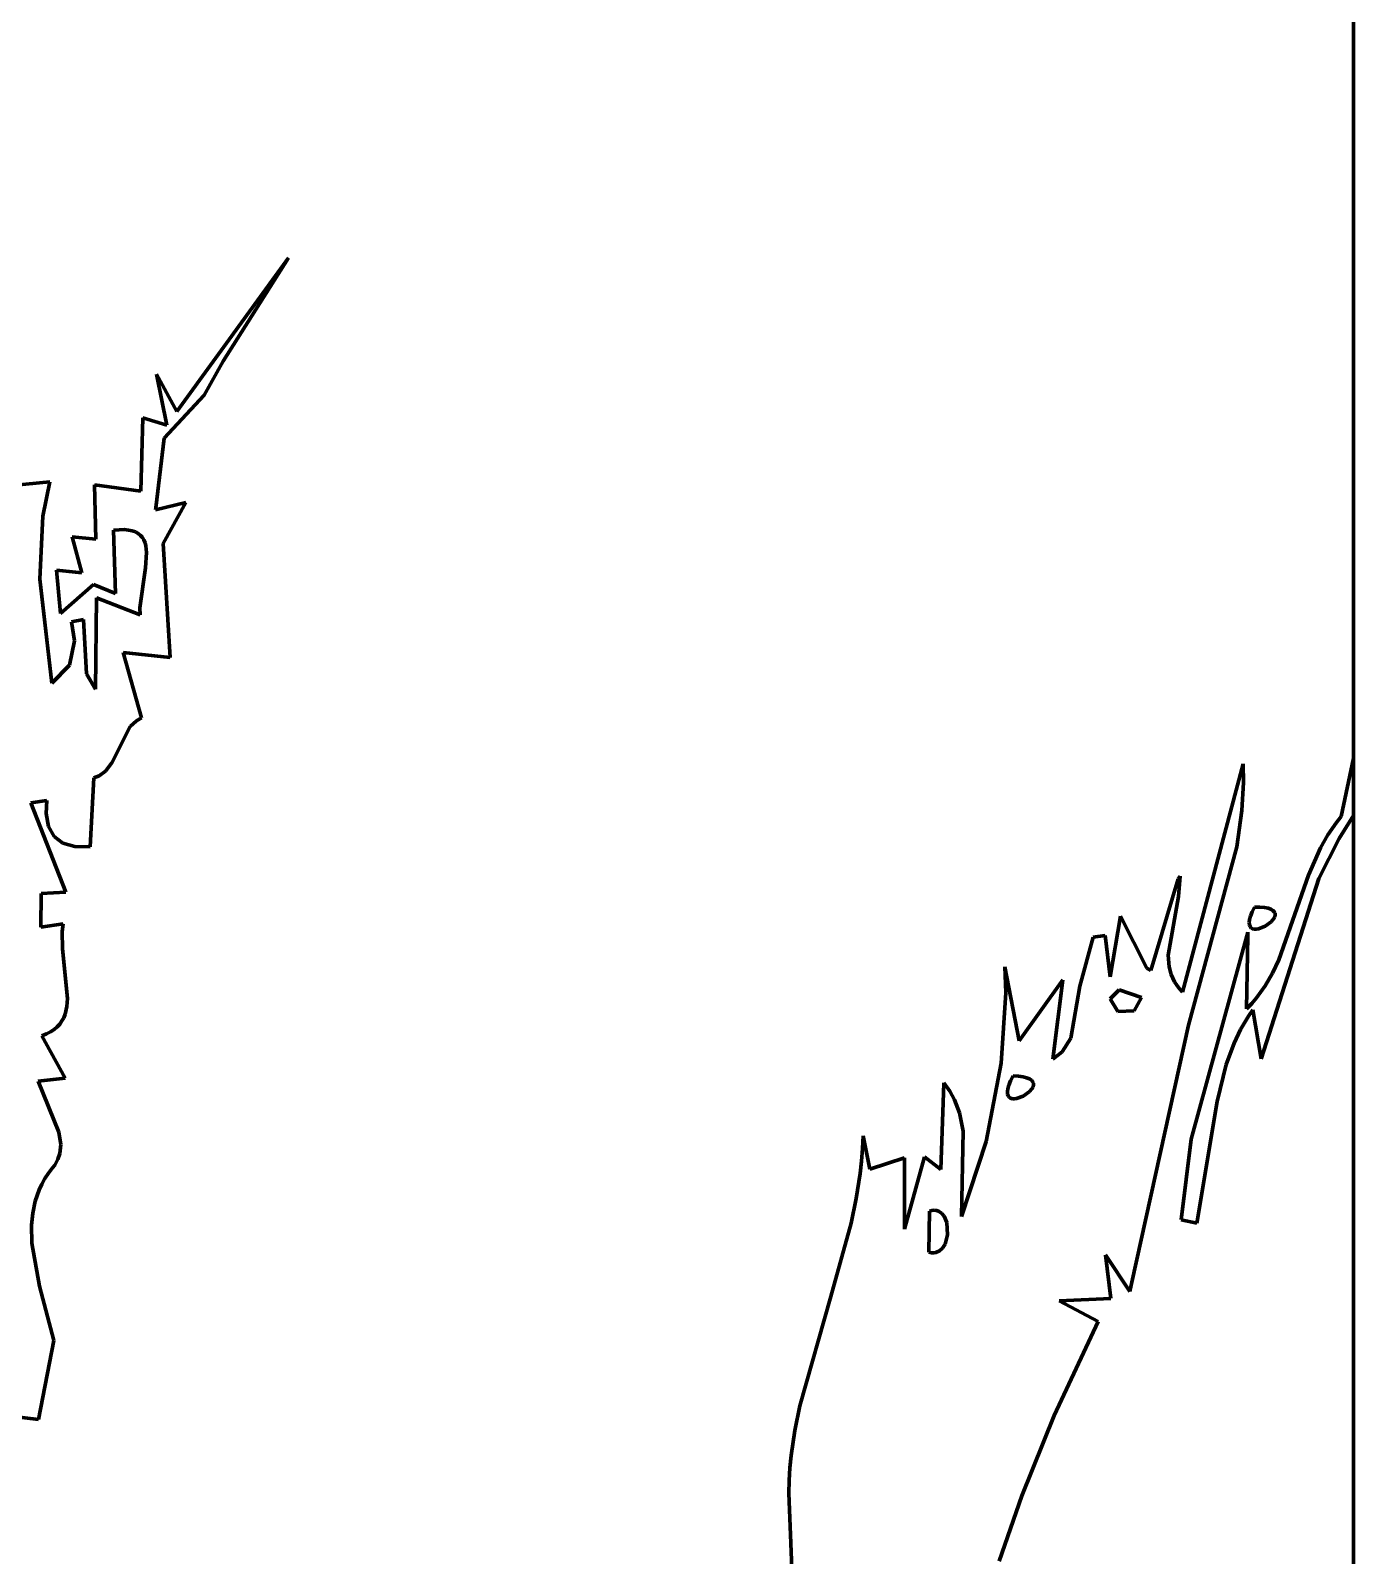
# Model space of a CAD drawing. Header units: millimetres. Extents: x 0 to 11, y 0 to 14.1.
# Drawn here: x 9.872 to 10.958, y 4.24 to 5.494 of the extents above; entities that cross this region are included whole.
import ezdxf

# ---------------------------------------------------------------- set-up
doc = ezdxf.new("R2010")
doc.units = ezdxf.units.MM
doc.layers.add('color#010101ff', color=7, linetype='CONTINUOUS', lineweight=100)
doc.layers.add('color#fefefeff', color=7, linetype='CONTINUOUS', lineweight=100)

msp = doc.modelspace()

# ---------------------------------------------------------------- linework, layer by layer
at = {"layer": 'color#010101ff'}
for p, q in [((9.9918, 5.1806), (10.0835, 5.3069)), ((10.0835, 5.3069), (10.0299, 5.222)), ((10.0299, 5.222), (10.0141, 5.1942)), ((9.9835, 5.1694), (9.9751, 5.2114)), ((9.9751, 5.2114), (9.9918, 5.1806)), ((10.0141, 5.1942), (9.9814, 5.1588)), ((9.9621, 5.1151), (9.9638, 5.1755)), ((9.9638, 5.1755), (9.9835, 5.1694)), ((9.9814, 5.1588), (9.9745, 5.1015)), ((9.8563, 5.12), (9.8874, 5.1228)), ((9.8874, 5.1228), (9.8817, 5.0946)), ((9.9251, 5.0757), (9.9241, 5.1205)), ((9.9241, 5.1205), (9.9621, 5.1151)), ((9.9743, 5.0999), (9.999, 5.1059)), ((9.9745, 5.1015), (9.9743, 5.0999)), ((9.999, 5.1059), (9.9805, 5.0722)), ((9.8817, 5.0946), (9.8792, 5.043)), ((9.9136, 5.0481), (9.9056, 5.0777)), ((9.9056, 5.0777), (9.9251, 5.0757)), ((9.9444, 5.0835), (9.9398, 5.0831)), ((9.9398, 5.0831), (9.9412, 5.0312)), ((9.9484, 5.0836), (9.9444, 5.0835)), ((9.952, 5.0833), (9.9484, 5.0836)), ((9.9551, 5.0827), (9.952, 5.0833)), ((9.9578, 5.0817), (9.9551, 5.0827)), ((9.96, 5.0805), (9.9578, 5.0817)), ((9.9619, 5.0789), (9.96, 5.0805)), ((9.9635, 5.0771), (9.9619, 5.0789)), ((9.9647, 5.0751), (9.9635, 5.0771)), ((9.9656, 5.0728), (9.9647, 5.0751)), ((9.9663, 5.0703), (9.9656, 5.0728)), ((9.9659, 5.0523), (9.9668, 5.0649)), ((9.9668, 5.0649), (9.9663, 5.0703)), ((9.9805, 5.0722), (9.9862, 4.9785)), ((9.9612, 5.0193), (9.9659, 5.0523)), ((9.8792, 5.043), (9.8889, 4.9574)), ((9.8962, 5.0148), (9.8929, 5.0504)), ((9.8929, 5.0504), (9.9136, 5.0481)), ((9.9233, 5.0384), (9.8962, 5.0148)), ((9.9412, 5.0312), (9.9233, 5.0384)), ((9.9249, 4.9526), (9.9256, 5.0276)), ((9.9256, 5.0276), (9.9615, 5.0137)), ((9.9615, 5.0137), (9.9612, 5.0193)), ((9.9052, 5.0079), (9.9151, 5.0097)), ((9.9077, 4.9923), (9.9052, 5.0079)), ((9.9151, 5.0097), (9.9176, 4.965)), ((9.9034, 4.9721), (9.9077, 4.9923)), ((9.9862, 4.9785), (9.9476, 4.9826)), ((9.9476, 4.9826), (9.9628, 4.9288)), ((9.8889, 4.9574), (9.9034, 4.9721)), ((9.9176, 4.965), (9.9249, 4.9526)), ((9.9585, 4.9264), (9.9534, 4.9219)), ((9.9628, 4.9288), (9.9585, 4.9264)), ((9.9534, 4.9219), (9.9383, 4.8919)), ((9.9383, 4.8919), (9.9331, 4.8851)), ((10.8179, 4.7034), (10.8677, 4.891)), ((10.8677, 4.891), (10.8679, 4.8757)), ((10.9483, 4.8478), (10.9583, 4.8958)), ((10.9583, 4.8958), (10.9583, 4.8487)), ((9.9235, 4.8796), (9.9205, 4.8228)), ((9.9279, 4.8814), (9.9235, 4.8796)), ((9.9331, 4.8851), (9.9279, 4.8814)), ((10.8679, 4.8757), (10.8667, 4.8529)), ((9.8848, 4.8609), (9.8717, 4.859)), ((9.8717, 4.859), (9.9005, 4.7857)), ((9.8845, 4.8504), (9.8848, 4.8609)), ((10.8667, 4.8529), (10.8625, 4.823)), ((9.8864, 4.8396), (9.8845, 4.8504)), ((9.8909, 4.8314), (9.8864, 4.8396)), ((10.9373, 4.8329), (10.9443, 4.843)), ((10.9443, 4.843), (10.9483, 4.8478)), ((10.9583, 4.8487), (10.9466, 4.8298)), ((9.8981, 4.8259), (9.8909, 4.8314)), ((9.908, 4.8231), (9.8981, 4.8259)), ((10.9466, 4.8298), (10.93, 4.7968)), ((10.9313, 4.8222), (10.9373, 4.8329)), ((9.9205, 4.8228), (9.908, 4.8231)), ((10.8625, 4.823), (10.8229, 4.6763)), ((10.9214, 4.7997), (10.9313, 4.8222)), ((10.7918, 4.7213), (10.8142, 4.7965)), ((10.8142, 4.7965), (10.8159, 4.7988)), ((10.8159, 4.7988), (10.8146, 4.7821)), ((10.93, 4.7968), (10.8826, 4.6486)), ((10.897, 4.73), (10.9214, 4.7997)), ((9.8802, 4.7845), (9.8801, 4.7568)), ((9.9005, 4.7857), (9.8802, 4.7845)), ((10.8146, 4.7821), (10.8061, 4.734)), ((10.7585, 4.7161), (10.767, 4.7658)), ((10.767, 4.7658), (10.7885, 4.7232)), ((10.8727, 4.7607), (10.873, 4.7631)), ((10.873, 4.7631), (10.8738, 4.7659)), ((10.8738, 4.7659), (10.8751, 4.7694)), ((10.8751, 4.7694), (10.877, 4.7733)), ((10.877, 4.7733), (10.8815, 4.7733)), ((10.8815, 4.7733), (10.8853, 4.773)), ((10.8853, 4.773), (10.8882, 4.7724)), ((10.8882, 4.7724), (10.8905, 4.7716)), ((10.8905, 4.7716), (10.8922, 4.7706)), ((10.893, 4.7641), (10.8907, 4.7613)), ((10.8922, 4.7706), (10.8933, 4.7695)), ((10.8937, 4.7655), (10.893, 4.7641)), ((10.8933, 4.7695), (10.8939, 4.7683)), ((10.894, 4.7669), (10.8937, 4.7655)), ((10.8939, 4.7683), (10.894, 4.7669)), ((9.8801, 4.7568), (9.8983, 4.7596)), ((9.8983, 4.7596), (9.8975, 4.7532)), ((9.8975, 4.7532), (9.8979, 4.7392)), ((10.8251, 4.5826), (10.8716, 4.7529)), ((10.8716, 4.7529), (10.8715, 4.7494)), ((10.8729, 4.7588), (10.8727, 4.7607)), ((10.8734, 4.7573), (10.8729, 4.7588)), ((10.8743, 4.7562), (10.8734, 4.7573)), ((10.8755, 4.7556), (10.8743, 4.7562)), ((10.8769, 4.7552), (10.8755, 4.7556)), ((10.8785, 4.7552), (10.8769, 4.7552)), ((10.8803, 4.7555), (10.8785, 4.7552)), ((10.8858, 4.7577), (10.8803, 4.7555)), ((10.8907, 4.7613), (10.8858, 4.7577)), ((9.8979, 4.7392), (9.902, 4.6983)), ((10.7334, 4.7085), (10.7445, 4.7486)), ((10.7445, 4.7486), (10.7544, 4.7501)), ((10.7544, 4.7501), (10.7585, 4.7161)), ((10.8715, 4.7494), (10.8704, 4.6897)), ((10.8061, 4.734), (10.8069, 4.7243)), ((10.8917, 4.7191), (10.897, 4.73)), ((10.6726, 4.7029), (10.672, 4.7244)), ((10.672, 4.7244), (10.6837, 4.6635)), ((10.6837, 4.6635), (10.7196, 4.7136)), ((10.7196, 4.7136), (10.7113, 4.6483)), ((10.7885, 4.7232), (10.7918, 4.7213)), ((10.8069, 4.7243), (10.8086, 4.718)), ((10.8086, 4.718), (10.8114, 4.712)), ((10.8857, 4.7087), (10.8917, 4.7191)), ((10.6689, 4.6451), (10.6726, 4.7029)), ((10.7262, 4.6656), (10.7334, 4.7085)), ((10.7659, 4.7053), (10.7584, 4.6981)), ((10.7841, 4.6992), (10.7659, 4.7053)), ((10.8114, 4.712), (10.8132, 4.7091)), ((10.8132, 4.7091), (10.8154, 4.7062)), ((10.8154, 4.7062), (10.8179, 4.7034)), ((10.8786, 4.6989), (10.8823, 4.7037)), ((10.8823, 4.7037), (10.8857, 4.7087)), ((9.9014, 4.6916), (9.8999, 4.6854)), ((9.902, 4.6983), (9.9014, 4.6916)), ((10.7584, 4.6981), (10.7648, 4.6875)), ((10.7648, 4.6875), (10.7782, 4.688)), ((10.7782, 4.688), (10.7841, 4.6992)), ((10.8704, 4.6897), (10.8747, 4.6942)), ((10.8757, 4.689), (10.8721, 4.6837)), ((10.8747, 4.6942), (10.8786, 4.6989)), ((10.8826, 4.6486), (10.8757, 4.689)), ((9.8955, 4.6772), (9.8934, 4.6749)), ((9.8973, 4.6798), (9.8955, 4.6772)), ((9.8988, 4.6825), (9.8973, 4.6798)), ((9.8999, 4.6854), (9.8988, 4.6825)), ((10.8229, 4.6763), (10.7763, 4.465)), ((10.8721, 4.6837), (10.8656, 4.6728)), ((9.8846, 4.6692), (9.8808, 4.6677)), ((9.8808, 4.6677), (9.9001, 4.6328)), ((9.8879, 4.6708), (9.8846, 4.6692)), ((9.8909, 4.6727), (9.8879, 4.6708)), ((9.8934, 4.6749), (9.8909, 4.6727)), ((10.7189, 4.6544), (10.7262, 4.6656)), ((10.8656, 4.6728), (10.8602, 4.6615)), ((10.7113, 4.6483), (10.7189, 4.6544)), ((10.8602, 4.6615), (10.8537, 4.644)), ((10.6566, 4.5808), (10.6689, 4.6451)), ((10.8537, 4.644), (10.8463, 4.6136)), ((9.9001, 4.6328), (9.8779, 4.6302)), ((9.8779, 4.6302), (9.8948, 4.5883)), ((10.6216, 4.6206), (10.6219, 4.6289)), ((10.6219, 4.6289), (10.6268, 4.622)), ((10.6753, 4.6271), (10.6744, 4.6241)), ((10.6767, 4.6305), (10.6753, 4.6271)), ((10.6787, 4.6346), (10.6767, 4.6305)), ((10.6832, 4.6343), (10.6787, 4.6346)), ((10.6869, 4.6338), (10.6832, 4.6343)), ((10.6898, 4.6331), (10.6869, 4.6338)), ((10.6921, 4.6322), (10.6898, 4.6331)), ((10.6938, 4.6311), (10.6921, 4.6322)), ((10.6948, 4.6299), (10.6938, 4.6311)), ((10.6944, 4.6244), (10.6951, 4.6258)), ((10.6954, 4.6286), (10.6948, 4.6299)), ((10.6951, 4.6258), (10.6954, 4.6272)), ((10.6954, 4.6272), (10.6954, 4.6286)), ((10.6193, 4.5576), (10.6216, 4.6206)), ((10.6268, 4.622), (10.6306, 4.615)), ((10.6306, 4.615), (10.6347, 4.6042)), ((10.6744, 4.6241), (10.6741, 4.6217)), ((10.6741, 4.6217), (10.6742, 4.6197)), ((10.6742, 4.6197), (10.6747, 4.6182)), ((10.6747, 4.6182), (10.6755, 4.6171)), ((10.6755, 4.6171), (10.6767, 4.6163)), ((10.6767, 4.6163), (10.6781, 4.6159)), ((10.6781, 4.6159), (10.6797, 4.6158)), ((10.6797, 4.6158), (10.6814, 4.616)), ((10.6814, 4.616), (10.687, 4.618)), ((10.687, 4.618), (10.692, 4.6216)), ((10.692, 4.6216), (10.6944, 4.6244)), ((10.8463, 4.6136), (10.8296, 4.5137)), ((10.6347, 4.6042), (10.6376, 4.5892)), ((9.8948, 4.5883), (9.8963, 4.5783)), ((10.6376, 4.5892), (10.6363, 4.5192)), ((9.8963, 4.5783), (9.8956, 4.5709)), ((10.5543, 4.5646), (10.5551, 4.575)), ((10.5551, 4.575), (10.5555, 4.5855)), ((10.5555, 4.5855), (10.561, 4.5579)), ((10.6363, 4.5192), (10.6566, 4.5808)), ((10.8167, 4.5164), (10.8251, 4.5826)), ((9.894, 4.5661), (9.8914, 4.5614)), ((9.8956, 4.5709), (9.894, 4.5661)), ((10.5531, 4.5543), (10.5543, 4.5646)), ((10.561, 4.5579), (10.5896, 4.5674)), ((10.5895, 4.5087), (10.606, 4.5681)), ((10.5896, 4.5674), (10.5895, 4.5087)), ((10.606, 4.5681), (10.6193, 4.5576)), ((9.8834, 4.5502), (9.8808, 4.5456)), ((9.8863, 4.5546), (9.8834, 4.5502)), ((9.8896, 4.559), (9.8863, 4.5546)), ((9.8914, 4.5614), (9.8896, 4.559)), ((10.5499, 4.5338), (10.5531, 4.5543)), ((9.8787, 4.541), (9.8769, 4.5363)), ((9.8808, 4.5456), (9.8787, 4.541)), ((9.8754, 4.5316), (9.8733, 4.5219)), ((9.8769, 4.5363), (9.8754, 4.5316)), ((10.5456, 4.5135), (10.5499, 4.5338)), ((9.8733, 4.5219), (9.8724, 4.5121)), ((9.8724, 4.5121), (9.8727, 4.4972)), ((10.529, 4.4534), (10.5456, 4.5135)), ((10.6099, 4.5234), (10.6096, 4.4898)), ((10.612, 4.524), (10.6099, 4.5234)), ((10.6139, 4.5242), (10.612, 4.524)), ((10.6157, 4.5241), (10.6139, 4.5242)), ((10.6173, 4.5236), (10.6157, 4.5241)), ((10.62, 4.5219), (10.6173, 4.5236)), ((10.6222, 4.5193), (10.62, 4.5219)), ((10.6243, 4.5142), (10.6222, 4.5193)), ((10.6249, 4.504), (10.6243, 4.5142)), ((10.8296, 4.5137), (10.8167, 4.5164)), ((10.6228, 4.4963), (10.6249, 4.504)), ((9.8727, 4.4972), (9.879, 4.4618)), ((10.6096, 4.4898), (10.6116, 4.4893)), ((10.6116, 4.4893), (10.6135, 4.4893)), ((10.6135, 4.4893), (10.6153, 4.4895)), ((10.6153, 4.4895), (10.6183, 4.4909)), ((10.6183, 4.4909), (10.6208, 4.4932)), ((10.6208, 4.4932), (10.6228, 4.4963)), ((10.7745, 4.4575), (10.7546, 4.4877)), ((10.7546, 4.4877), (10.759, 4.4518)), ((10.7763, 4.465), (10.7745, 4.4575)), ((9.879, 4.4618), (9.8906, 4.4173)), ((10.5035, 4.3635), (10.529, 4.4534)), ((10.759, 4.4518), (10.7166, 4.4498)), ((10.7166, 4.4498), (10.7487, 4.4328)), ((10.7487, 4.4328), (10.7125, 4.3556)), ((9.8906, 4.4173), (9.8782, 4.3522)), ((10.4994, 4.3433), (10.5035, 4.3635)), ((9.8782, 4.3522), (9.8535, 4.3553)), ((10.7125, 4.3556), (10.6858, 4.2896)), ((10.4964, 4.3228), (10.4994, 4.3433)), ((10.4947, 4.3021), (10.4954, 4.3125)), ((10.4954, 4.3125), (10.4964, 4.3228)), ((10.4944, 4.2917), (10.4947, 4.3021)), ((10.5073, 3.9806), (10.4944, 4.2917)), ((10.6858, 4.2896), (10.6672, 4.2359))]:
    msp.add_line(p, q, dxfattribs=at)
at = {"layer": 'color#fefefeff'}
for p, q in [((10.9583, 6.1113), (10.9583, 4.8958)), ((10.0835, 5.3069), (9.9918, 5.1806)), ((10.0299, 5.222), (10.0835, 5.3069)), ((10.0141, 5.1942), (10.0299, 5.222)), ((9.9918, 5.1806), (9.9751, 5.2114)), ((9.9751, 5.2114), (9.9835, 5.1694)), ((9.9814, 5.1588), (10.0141, 5.1942)), ((9.9638, 5.1755), (9.9621, 5.1151)), ((9.9835, 5.1694), (9.9638, 5.1755)), ((9.9745, 5.1015), (9.9814, 5.1588)), ((9.8874, 5.1228), (9.8563, 5.12)), ((9.8817, 5.0946), (9.8874, 5.1228)), ((9.9621, 5.1151), (9.9241, 5.1205)), ((9.9241, 5.1205), (9.9251, 5.0757)), ((9.999, 5.1059), (9.9743, 5.0999)), ((9.9743, 5.0999), (9.9745, 5.1015)), ((9.9805, 5.0722), (9.999, 5.1059)), ((9.8792, 5.043), (9.8817, 5.0946)), ((9.9251, 5.0757), (9.9056, 5.0777)), ((9.9056, 5.0777), (9.9136, 5.0481)), ((9.9398, 5.0831), (9.9444, 5.0835)), ((9.9412, 5.0312), (9.9398, 5.0831)), ((9.9444, 5.0835), (9.9484, 5.0836)), ((9.9484, 5.0836), (9.952, 5.0833)), ((9.952, 5.0833), (9.9551, 5.0827)), ((9.9551, 5.0827), (9.9578, 5.0817)), ((9.9578, 5.0817), (9.96, 5.0805)), ((9.96, 5.0805), (9.9619, 5.0789)), ((9.9619, 5.0789), (9.9635, 5.0771)), ((9.9635, 5.0771), (9.9647, 5.0751)), ((9.9647, 5.0751), (9.9656, 5.0728)), ((9.9656, 5.0728), (9.9663, 5.0703)), ((9.9668, 5.0649), (9.9659, 5.0523)), ((9.9663, 5.0703), (9.9668, 5.0649)), ((9.9862, 4.9785), (9.9805, 5.0722)), ((9.9659, 5.0523), (9.9612, 5.0193)), ((9.8889, 4.9574), (9.8792, 5.043)), ((9.9136, 5.0481), (9.8929, 5.0504)), ((9.8929, 5.0504), (9.8962, 5.0148)), ((9.8962, 5.0148), (9.9233, 5.0384)), ((9.9233, 5.0384), (9.9412, 5.0312)), ((9.9256, 5.0276), (9.9249, 4.9526)), ((9.9615, 5.0137), (9.9256, 5.0276)), ((9.9612, 5.0193), (9.9615, 5.0137)), ((9.9151, 5.0097), (9.9052, 5.0079)), ((9.9052, 5.0079), (9.9077, 4.9923)), ((9.9176, 4.965), (9.9151, 5.0097)), ((9.9077, 4.9923), (9.9034, 4.9721)), ((9.9628, 4.9288), (9.9476, 4.9826)), ((9.9476, 4.9826), (9.9862, 4.9785)), ((9.9034, 4.9721), (9.8889, 4.9574)), ((9.9249, 4.9526), (9.9176, 4.965)), ((9.9534, 4.9219), (9.9585, 4.9264)), ((9.9585, 4.9264), (9.9628, 4.9288)), ((9.9383, 4.8919), (9.9534, 4.9219)), ((9.9331, 4.8851), (9.9383, 4.8919)), ((10.8677, 4.891), (10.8179, 4.7034)), ((10.8679, 4.8757), (10.8677, 4.891)), ((10.9583, 4.8958), (10.9483, 4.8478)), ((9.9205, 4.8228), (9.9235, 4.8796)), ((9.9235, 4.8796), (9.9279, 4.8814)), ((9.9279, 4.8814), (9.9331, 4.8851)), ((10.8667, 4.8529), (10.8679, 4.8757)), ((9.8717, 4.859), (9.8848, 4.8609)), ((9.9005, 4.7857), (9.8717, 4.859)), ((9.8848, 4.8609), (9.8845, 4.8504)), ((10.8625, 4.823), (10.8667, 4.8529)), ((9.8845, 4.8504), (9.8864, 4.8396)), ((9.8864, 4.8396), (9.8909, 4.8314)), ((10.9443, 4.843), (10.9373, 4.8329)), ((10.9483, 4.8478), (10.9443, 4.843)), ((10.9466, 4.8298), (10.9583, 4.8487)), ((10.9583, 4.8487), (10.9583, 0.9929)), ((9.8909, 4.8314), (9.8981, 4.8259)), ((9.8981, 4.8259), (9.908, 4.8231)), ((10.93, 4.7968), (10.9466, 4.8298)), ((10.9373, 4.8329), (10.9313, 4.8222)), ((9.908, 4.8231), (9.9205, 4.8228)), ((10.8229, 4.6763), (10.8625, 4.823)), ((10.9313, 4.8222), (10.9214, 4.7997)), ((10.8142, 4.7965), (10.7918, 4.7213)), ((10.8159, 4.7988), (10.8142, 4.7965)), ((10.8146, 4.7821), (10.8159, 4.7988)), ((10.8826, 4.6486), (10.93, 4.7968)), ((10.9214, 4.7997), (10.897, 4.73)), ((9.8801, 4.7568), (9.8802, 4.7845)), ((9.8802, 4.7845), (9.9005, 4.7857)), ((10.8061, 4.734), (10.8146, 4.7821)), ((10.767, 4.7658), (10.7585, 4.7161)), ((10.7885, 4.7232), (10.767, 4.7658)), ((10.873, 4.7631), (10.8727, 4.7607)), ((10.8738, 4.7659), (10.873, 4.7631)), ((10.8751, 4.7694), (10.8738, 4.7659)), ((10.877, 4.7733), (10.8751, 4.7694)), ((10.8815, 4.7733), (10.877, 4.7733)), ((10.8853, 4.773), (10.8815, 4.7733)), ((10.8882, 4.7724), (10.8853, 4.773)), ((10.8905, 4.7716), (10.8882, 4.7724)), ((10.8922, 4.7706), (10.8905, 4.7716)), ((10.8907, 4.7613), (10.893, 4.7641)), ((10.8933, 4.7695), (10.8922, 4.7706)), ((10.893, 4.7641), (10.8937, 4.7655)), ((10.8939, 4.7683), (10.8933, 4.7695)), ((10.8937, 4.7655), (10.894, 4.7669)), ((10.894, 4.7669), (10.8939, 4.7683)), ((9.8983, 4.7596), (9.8801, 4.7568)), ((9.8975, 4.7532), (9.8983, 4.7596)), ((9.8979, 4.7392), (9.8975, 4.7532)), ((10.8716, 4.7529), (10.8251, 4.5826)), ((10.8715, 4.7494), (10.8716, 4.7529)), ((10.8727, 4.7607), (10.8729, 4.7588)), ((10.8729, 4.7588), (10.8734, 4.7573)), ((10.8734, 4.7573), (10.8743, 4.7562)), ((10.8743, 4.7562), (10.8755, 4.7556)), ((10.8755, 4.7556), (10.8769, 4.7552)), ((10.8769, 4.7552), (10.8785, 4.7552)), ((10.8785, 4.7552), (10.8803, 4.7555)), ((10.8803, 4.7555), (10.8858, 4.7577)), ((10.8858, 4.7577), (10.8907, 4.7613)), ((9.902, 4.6983), (9.8979, 4.7392)), ((10.7445, 4.7486), (10.7334, 4.7085)), ((10.7544, 4.7501), (10.7445, 4.7486)), ((10.7585, 4.7161), (10.7544, 4.7501)), ((10.8704, 4.6897), (10.8715, 4.7494)), ((10.8069, 4.7243), (10.8061, 4.734)), ((10.897, 4.73), (10.8917, 4.7191)), ((10.6837, 4.6635), (10.672, 4.7244)), ((10.672, 4.7244), (10.6726, 4.7029)), ((10.7196, 4.7136), (10.6837, 4.6635)), ((10.7113, 4.6483), (10.7196, 4.7136)), ((10.7918, 4.7213), (10.7885, 4.7232)), ((10.8086, 4.718), (10.8069, 4.7243)), ((10.8114, 4.712), (10.8086, 4.718)), ((10.8917, 4.7191), (10.8857, 4.7087)), ((10.6726, 4.7029), (10.6689, 4.6451)), ((10.7334, 4.7085), (10.7262, 4.6656)), ((10.7584, 4.6981), (10.7659, 4.7053)), ((10.7659, 4.7053), (10.7841, 4.6992)), ((10.8132, 4.7091), (10.8114, 4.712)), ((10.8154, 4.7062), (10.8132, 4.7091)), ((10.8179, 4.7034), (10.8154, 4.7062)), ((10.8823, 4.7037), (10.8786, 4.6989)), ((10.8857, 4.7087), (10.8823, 4.7037)), ((9.8999, 4.6854), (9.9014, 4.6916)), ((9.9014, 4.6916), (9.902, 4.6983)), ((10.7648, 4.6875), (10.7584, 4.6981)), ((10.7782, 4.688), (10.7648, 4.6875)), ((10.7841, 4.6992), (10.7782, 4.688)), ((10.8747, 4.6942), (10.8704, 4.6897)), ((10.8721, 4.6837), (10.8757, 4.689)), ((10.8786, 4.6989), (10.8747, 4.6942)), ((10.8757, 4.689), (10.8826, 4.6486)), ((9.8934, 4.6749), (9.8955, 4.6772)), ((9.8955, 4.6772), (9.8973, 4.6798)), ((9.8973, 4.6798), (9.8988, 4.6825)), ((9.8988, 4.6825), (9.8999, 4.6854)), ((10.7763, 4.465), (10.8229, 4.6763)), ((10.8656, 4.6728), (10.8721, 4.6837)), ((9.8808, 4.6677), (9.8846, 4.6692)), ((9.9001, 4.6328), (9.8808, 4.6677)), ((9.8846, 4.6692), (9.8879, 4.6708)), ((9.8879, 4.6708), (9.8909, 4.6727)), ((9.8909, 4.6727), (9.8934, 4.6749)), ((10.7262, 4.6656), (10.7189, 4.6544)), ((10.8602, 4.6615), (10.8656, 4.6728)), ((10.7189, 4.6544), (10.7113, 4.6483)), ((10.8537, 4.644), (10.8602, 4.6615)), ((10.6689, 4.6451), (10.6566, 4.5808)), ((10.8463, 4.6136), (10.8537, 4.644)), ((9.8779, 4.6302), (9.9001, 4.6328)), ((9.8948, 4.5883), (9.8779, 4.6302)), ((10.6219, 4.6289), (10.6216, 4.6206)), ((10.6268, 4.622), (10.6219, 4.6289)), ((10.6744, 4.6241), (10.6753, 4.6271)), ((10.6753, 4.6271), (10.6767, 4.6305)), ((10.6767, 4.6305), (10.6787, 4.6346)), ((10.6787, 4.6346), (10.6832, 4.6343)), ((10.6832, 4.6343), (10.6869, 4.6338)), ((10.6869, 4.6338), (10.6898, 4.6331)), ((10.6898, 4.6331), (10.6921, 4.6322)), ((10.6921, 4.6322), (10.6938, 4.6311)), ((10.6938, 4.6311), (10.6948, 4.6299)), ((10.6951, 4.6258), (10.6944, 4.6244)), ((10.6948, 4.6299), (10.6954, 4.6286)), ((10.6954, 4.6272), (10.6951, 4.6258)), ((10.6954, 4.6286), (10.6954, 4.6272)), ((10.6216, 4.6206), (10.6193, 4.5576)), ((10.6306, 4.615), (10.6268, 4.622)), ((10.6347, 4.6042), (10.6306, 4.615)), ((10.6741, 4.6217), (10.6744, 4.6241)), ((10.6742, 4.6197), (10.6741, 4.6217)), ((10.6747, 4.6182), (10.6742, 4.6197)), ((10.6755, 4.6171), (10.6747, 4.6182)), ((10.6767, 4.6163), (10.6755, 4.6171)), ((10.6781, 4.6159), (10.6767, 4.6163)), ((10.6797, 4.6158), (10.6781, 4.6159)), ((10.6814, 4.616), (10.6797, 4.6158)), ((10.687, 4.618), (10.6814, 4.616)), ((10.692, 4.6216), (10.687, 4.618)), ((10.6944, 4.6244), (10.692, 4.6216)), ((10.8296, 4.5137), (10.8463, 4.6136)), ((10.6376, 4.5892), (10.6347, 4.6042)), ((9.8963, 4.5783), (9.8948, 4.5883)), ((10.6363, 4.5192), (10.6376, 4.5892)), ((9.8956, 4.5709), (9.8963, 4.5783)), ((10.5551, 4.575), (10.5543, 4.5646)), ((10.5555, 4.5855), (10.5551, 4.575)), ((10.561, 4.5579), (10.5555, 4.5855)), ((10.6566, 4.5808), (10.6363, 4.5192)), ((10.8251, 4.5826), (10.8167, 4.5164)), ((9.8914, 4.5614), (9.894, 4.5661)), ((9.894, 4.5661), (9.8956, 4.5709)), ((10.5543, 4.5646), (10.5531, 4.5543)), ((10.5896, 4.5674), (10.561, 4.5579)), ((10.606, 4.5681), (10.5895, 4.5087)), ((10.5895, 4.5087), (10.5896, 4.5674)), ((10.6193, 4.5576), (10.606, 4.5681)), ((9.8808, 4.5456), (9.8834, 4.5502)), ((9.8834, 4.5502), (9.8863, 4.5546)), ((9.8863, 4.5546), (9.8896, 4.559)), ((9.8896, 4.559), (9.8914, 4.5614)), ((10.5531, 4.5543), (10.5499, 4.5338)), ((9.8769, 4.5363), (9.8787, 4.541)), ((9.8787, 4.541), (9.8808, 4.5456)), ((9.8733, 4.5219), (9.8754, 4.5316)), ((9.8754, 4.5316), (9.8769, 4.5363)), ((10.5499, 4.5338), (10.5456, 4.5135)), ((9.8724, 4.5121), (9.8733, 4.5219)), ((9.8727, 4.4972), (9.8724, 4.5121)), ((10.5456, 4.5135), (10.529, 4.4534)), ((10.6096, 4.4898), (10.6099, 4.5234)), ((10.6099, 4.5234), (10.612, 4.524)), ((10.612, 4.524), (10.6139, 4.5242)), ((10.6139, 4.5242), (10.6157, 4.5241)), ((10.6157, 4.5241), (10.6173, 4.5236)), ((10.6173, 4.5236), (10.62, 4.5219)), ((10.62, 4.5219), (10.6222, 4.5193)), ((10.6222, 4.5193), (10.6243, 4.5142)), ((10.6243, 4.5142), (10.6249, 4.504)), ((10.8167, 4.5164), (10.8296, 4.5137)), ((10.6249, 4.504), (10.6228, 4.4963)), ((9.879, 4.4618), (9.8727, 4.4972)), ((10.6116, 4.4893), (10.6096, 4.4898)), ((10.6135, 4.4893), (10.6116, 4.4893)), ((10.6153, 4.4895), (10.6135, 4.4893)), ((10.6183, 4.4909), (10.6153, 4.4895)), ((10.6208, 4.4932), (10.6183, 4.4909)), ((10.6228, 4.4963), (10.6208, 4.4932)), ((10.759, 4.4518), (10.7546, 4.4877)), ((10.7546, 4.4877), (10.7745, 4.4575)), ((10.7745, 4.4575), (10.7763, 4.465)), ((9.8906, 4.4173), (9.879, 4.4618)), ((10.529, 4.4534), (10.5035, 4.3635)), ((10.7166, 4.4498), (10.759, 4.4518)), ((10.7487, 4.4328), (10.7166, 4.4498)), ((10.7125, 4.3556), (10.7487, 4.4328)), ((9.8782, 4.3522), (9.8906, 4.4173)), ((10.5035, 4.3635), (10.4994, 4.3433)), ((9.8535, 4.3553), (9.8782, 4.3522)), ((10.6858, 4.2896), (10.7125, 4.3556)), ((10.4994, 4.3433), (10.4964, 4.3228)), ((10.4954, 4.3125), (10.4947, 4.3021)), ((10.4964, 4.3228), (10.4954, 4.3125)), ((10.4947, 4.3021), (10.4944, 4.2917)), ((10.4944, 4.2917), (10.5073, 3.9806)), ((10.6672, 4.2359), (10.6858, 4.2896))]:
    msp.add_line(p, q, dxfattribs=at)

doc.saveas('drawing.dxf')
